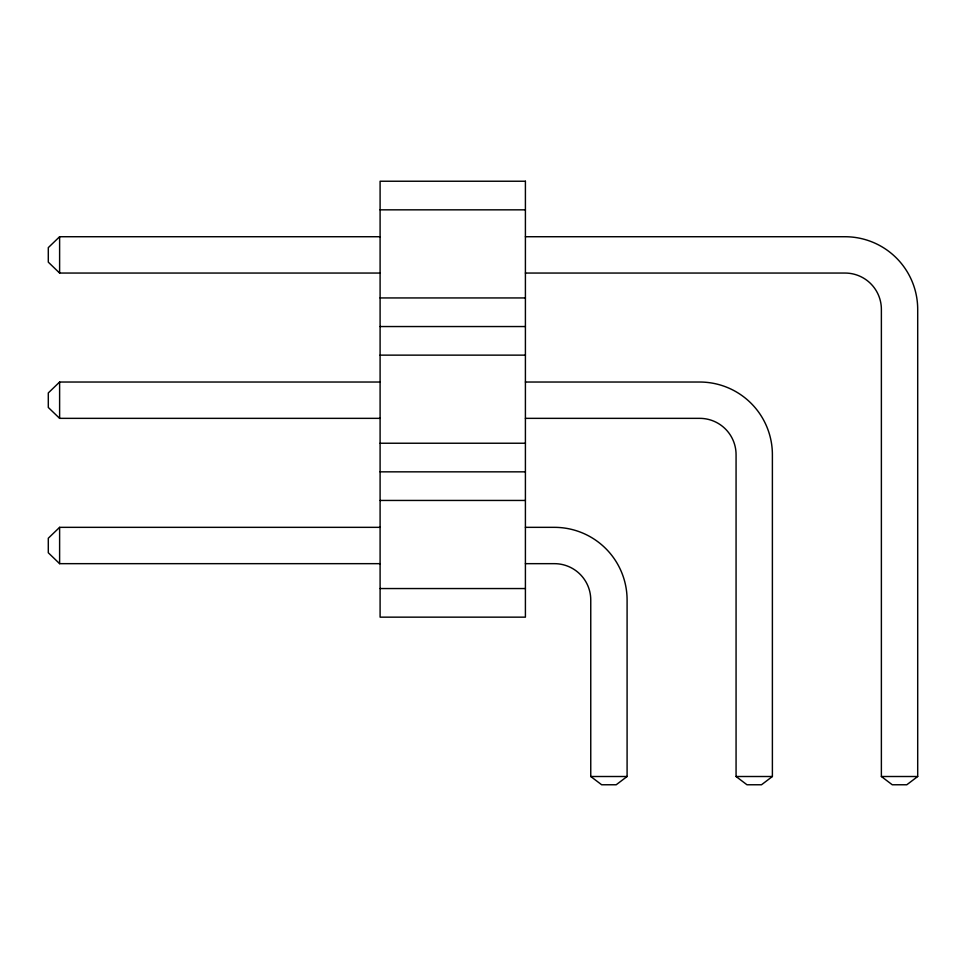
<?xml version="1.0" encoding="UTF-8"?>
<svg xmlns="http://www.w3.org/2000/svg" width="966" height="966" viewBox="0 0 966 966"><rect width="100%" height="100%" fill="white"/><g stroke="black" fill="none" stroke-linecap="round" stroke-linejoin="round"><path stroke-width="1.45" d="M380.097 236.73L59.614 236.73L48.3 247.622L48.3 262.148L59.614 273.052L380.097 273.052M380.097 382.029L59.614 382.029L48.3 392.933L48.3 407.459L59.614 418.35L380.097 418.35M380.097 527.339L59.614 527.339L48.3 538.231L48.3 552.769L59.614 563.661L380.097 563.661M525.407 527.339L554.436 527.339A72.655 72.655 0 0 1 627.091 599.983L627.091 776.507L616.187 784.766L601.661 784.766L590.757 776.507L590.757 599.983A36.322 36.322 0 0 0 554.436 563.661L525.407 563.661M525.407 382.029L699.746 382.029A72.655 72.655 0 0 1 772.389 454.684L772.389 776.507L761.498 784.766L746.972 784.766L736.068 776.507L736.068 454.684A36.322 36.322 0 0 0 699.746 418.35L525.407 418.35M525.407 236.73L845.045 236.73A72.655 72.655 0 0 1 917.7 309.374L917.7 776.507L906.796 784.766L892.27 784.766L881.378 776.507L881.378 309.374A36.322 36.322 0 0 0 845.045 273.052L525.407 273.052M380.097 209.839L525.407 209.839M380.097 297.939L525.407 297.939M380.097 326.544L525.407 326.544M380.097 355.138L525.407 355.138M380.097 443.237L525.407 443.237M380.097 471.843L525.407 471.843M380.097 500.448L525.407 500.448M380.097 588.548L525.407 588.548M590.757 776.507L627.091 776.507M736.068 776.507L772.389 776.507M881.378 776.507L917.7 776.507M59.614 236.73L59.614 273.052M59.614 382.029L59.614 418.35M59.614 527.339L59.614 563.661M525.407 181.234L380.097 181.234L380.097 617.153L525.407 617.153L525.407 181.234"/></g></svg>
